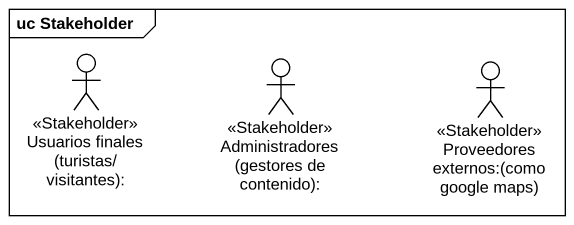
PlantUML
@startuml
mainframe uc Stakeholder
actor "Usuarios finales (turistas/visitantes):" as Usuarios_finales_turistas <<Stakeholder>>
actor "Administradores (gestores de contenido):" as Administradores_gestores_de <<Stakeholder>>
actor "Proveedores externos:(como google maps)" as Proveedores_externos_como <<Stakeholder>>
@enduml
